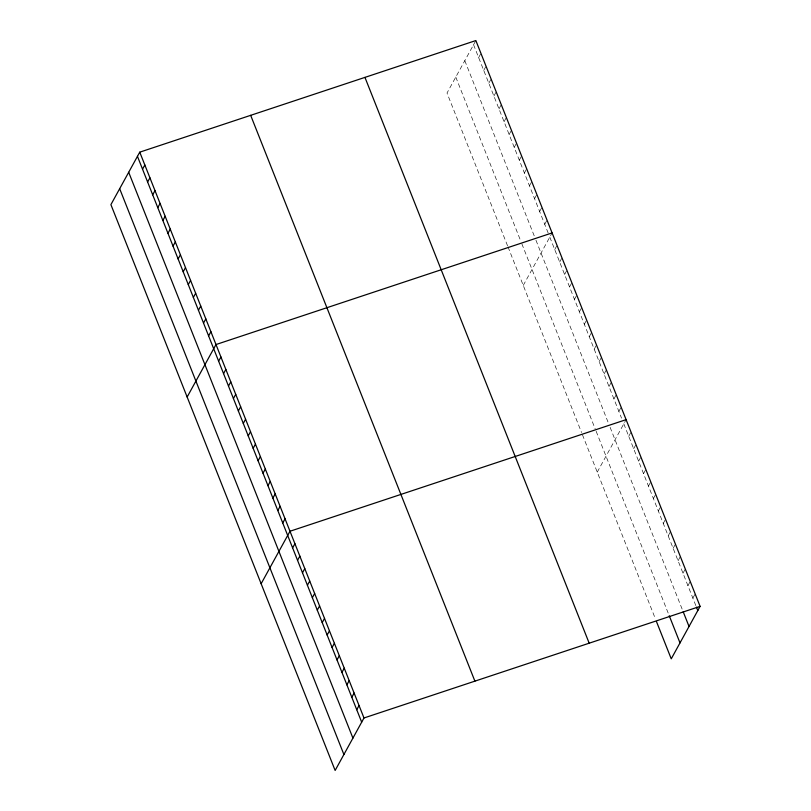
<?xml version="1.0" encoding="UTF-8"?>
<svg xmlns="http://www.w3.org/2000/svg" width="811" height="811" viewBox="0 0 811 811"><rect width="100%" height="100%" fill="white"/><g stroke="black" fill="none" stroke-linecap="round" stroke-linejoin="round"><path stroke-width="0.61" stroke-dasharray="4.05 3.04" d="M507.544 245.763L447.013 93.022L475.864 40.55M478.642 57.561L480.943 53.374M483.731 70.385L486.032 66.198M488.81 83.209L491.111 79.022M493.889 96.043L496.19 91.846M498.978 108.867L501.279 104.68M504.057 121.691L506.358 117.504M509.136 134.514L511.447 130.328M514.225 147.338L516.526 143.152M519.304 160.162L521.605 155.976M524.393 172.986L526.694 168.8M529.471 185.81L531.773 181.623M534.55 198.634L536.852 194.447M539.639 211.468L541.941 207.281M544.718 224.292L547.019 220.105M523.257 285.401L552.098 232.929M554.734 249.565L557.035 245.378M559.671 262.014L561.972 257.827M564.598 274.463L566.899 270.276M569.535 286.912L571.836 282.715M574.462 299.35L576.763 295.163M579.399 311.799L581.7 307.612M584.336 324.248L586.637 320.061M589.262 336.697L591.564 332.51M594.199 349.146L596.501 344.959M599.126 361.594L601.438 357.408M604.063 374.043L606.364 369.857M609 386.492L611.301 382.305M613.927 398.941L616.228 394.754M618.864 411.39L621.165 407.203M597.251 472.124L626.102 419.652M628.728 436.277L631.029 432.091M633.665 448.726L635.966 444.54M638.592 461.175L640.893 456.988M643.528 473.624L645.83 469.437M648.465 486.073L650.767 481.886M653.392 498.522L655.693 494.335M658.329 510.971L660.63 506.784M663.256 523.419L665.567 519.233M668.193 535.868L670.494 531.681M673.13 548.317L675.431 544.13M678.057 560.766L680.358 556.579M682.994 573.205L685.295 569.018M687.931 585.654L690.232 581.467M692.858 598.102L695.159 593.916M473.563 44.737L548.875 234.784M549.797 237.116L621.55 418.172M623.801 423.839L696 606.03M464.804 60.673L534.571 236.731M535.959 240.228L608.757 423.93M610.105 427.316L682.75 610.642M455.782 77.086L520.926 241.485M521.848 243.817L595.244 429.029M596.146 431.29L668.791 614.616M508.01 246.929L581.558 432.516M582.45 434.777L655.552 619.229"/><path stroke-width="1.22" d="M139.756 152.164L110.904 204.636L335.136 770.45L363.987 717.978L700.096 606.364L475.864 40.55L139.756 152.164L363.987 717.978M142.533 169.175L144.834 164.988M147.612 181.999L149.913 177.812M152.701 194.822L155.002 190.636M157.78 207.646L160.081 203.46M162.859 220.47L165.17 216.284M167.948 233.304L170.249 229.107M173.027 246.128L175.328 241.942M178.116 258.952L180.417 254.766M183.195 271.776L185.496 267.589M188.274 284.6L190.575 280.413M193.363 297.424L195.664 293.237M198.442 310.248L200.743 306.061M203.52 323.072L205.822 318.885M208.609 335.896L210.911 331.709M187.148 397.015L215.99 344.543L552.098 232.929M218.625 361.179L220.927 356.982M223.552 373.618L225.853 369.431M228.489 386.066L230.79 381.88M233.426 398.515L235.727 394.328M238.353 410.964L240.654 406.777M243.29 423.413L245.591 419.226M248.217 435.862L250.518 431.675M253.154 448.311L255.455 444.124M258.091 460.76L260.392 456.573M263.017 473.208L265.319 469.022M267.954 485.657L270.256 481.47M272.881 498.106L275.182 493.919M277.818 510.545L280.119 506.358M282.755 522.994L285.056 518.807M261.142 583.727L289.983 531.256L626.102 419.652M292.619 547.891L294.92 543.705M297.546 560.34L299.857 556.153M302.483 572.789L304.784 568.602M307.42 585.238L309.721 581.051M312.347 597.687L314.648 593.5M317.283 610.136L319.585 605.949M322.22 622.584L324.522 618.398M327.147 635.033L329.448 630.846M332.084 647.482L334.385 643.285M337.011 659.921L339.312 655.734M341.948 672.37L344.249 668.183M346.885 684.819L349.186 680.632M351.812 697.267L354.113 693.081M356.749 709.716L359.05 705.529M700.096 606.364L671.244 658.836L656.444 621.5M696.446 607.155L697.795 610.551M683.207 611.778L689.036 626.487M669.247 615.742L680.003 642.9M364.95 77.38L589.181 643.194M250.67 115.334L474.901 681.149M137.454 156.351L361.676 722.165M128.696 172.287L352.917 738.101M119.663 188.699L343.894 754.514"/></g></svg>
